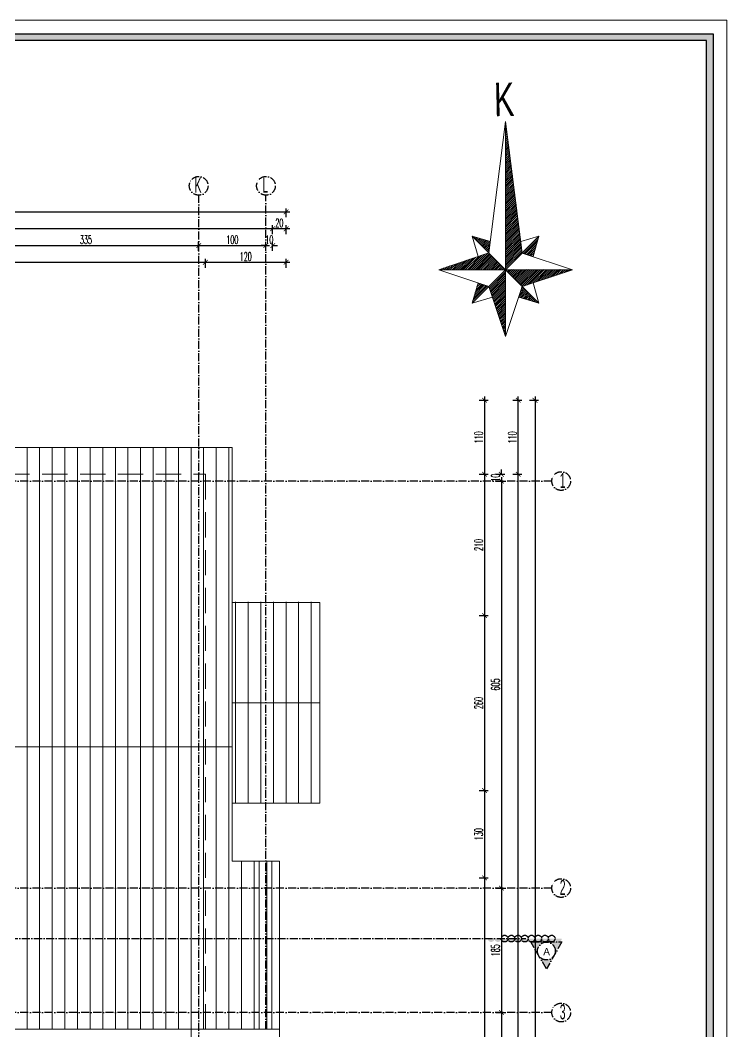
# Model space of a CAD drawing. Extents: x 775040 to 808375, y 4159409 to 4163651.
# Drawn here: x 789327 to 790378, y 4161785 to 4163289 of the extents above; entities that cross this region are included whole.
import ezdxf
from ezdxf.enums import TextEntityAlignment as Align

# ---------------------------------------------------------------- set-up
doc = ezdxf.new("R2010")
doc.units = 0
doc.header["$MEASUREMENT"] = 0
doc.header["$PDMODE"] = 3
for name, pattern in [('ACAD_ISO10W100', [18, 12, -3, 0, -3]), ('DUZ', [500, 500]), ('HIDDEN', [0.375, 0.25, -0.125])]:
    doc.linetypes.add(name, pattern=pattern)
doc.layers.get('0').update_dxf_attribs({"linetype": 'DUZ'})
for name, color, linetype, lineweight in [('KALIN', 30, 'Continuous', 18), ('yazı1', 53, 'Continuous', 15), ('Z_aks', 2, 'ACAD_ISO10W100', 30), ('Z_antet', 31, 'Continuous', 30), ('Z_dış ölçü', 115, 'Continuous', 25), ('Z_g4', 4, 'Continuous', 15), ('Z_g6', 6, 'Continuous', 20), ('Z_kesit yazısı', 190, 'Continuous', 18), ('Z_kesit çizgisi', 6, 'ACAD_ISO10W100', 30), ('Z_kuzey', 192, 'Continuous', 20), ('Z_tarama', 8, 'Continuous', 5), ('Z_zemin kat emsal', 1, 'Continuous', 9)]:
    doc.layers.add(name, color=color, linetype=linetype, lineweight=lineweight)
doc.styles.add('KaanText', font='arial.ttf', dxfattribs={"width": 0.6, "height": 20})
doc.styles.add('KOT', font='ROMANS.SHX')
doc.styles.add('OLCUIC', font='ROMANS.SHX', dxfattribs={"width": 0.5})
doc.styles.add('SIMPLEX', font='arial.ttf', dxfattribs={"width": 0.5})
doc.dimstyles.new('ölçü 50', dxfattribs={"dimtxt": 12.5, "dimasz": 7, "dimexe": 5.3, "dimexo": 5, "dimgap": 2.5, "dimtad": 1, "dimdec": 0, "dimzin": 9, "dimdsep": 46, "dimtxsty": 'OLCUIC', "dimblk1": 'ARCHTICK', "dimblk2": 'ARCHTICK', "dimsah": 1, "dimcen": 0, "dimdle": 5.5, "dimadec": 0, "dimazin": 0, "dimtfac": 1, "dimtdec": 0, "dimtix": 1, "dimtofl": 0, "dimtmove": 1, "dimatfit": 3, "dimldrblk": 'ARCHTICK', "dimfxl": 0, "dimtolj": 1, "dimtzin": 0, "dimarcsym": 0})

# ---------------------------------------------------------------- blocks, each defined once
blk = doc.blocks.new('_ARCHTICK')
at = {"color": 0, "linetype": 'ByBlock', "const_width": 0.15}
blk.add_lwpolyline([(-0.5, -0.5), (0.5, 0.5)], dxfattribs=at)
blk = doc.blocks.new('*D911')
at = {"layer": 'Defpoints', "color": 0, "linetype": 'Continuous', "transparency": 16777216}
for p in [(789984.6, 4162723.8), (789984.6, 4162613.8), (790017.6, 4162613.8)]:
    blk.add_point(p, dxfattribs=at)
at = {"layer": 'Z_dış ölçü', "color": 0, "linetype": 'Continuous', "lineweight": -2, "transparency": 16777216}
for p, q in [((790009.6, 4162723.8), (790022.9, 4162723.8)), ((790017.6, 4162729.3), (790017.6, 4162608.3)), ((790009.6, 4162613.8), (790022.9, 4162613.8))]:
    blk.add_line(p, q, dxfattribs=at)
at = {"layer": 'Z_dış ölçü', "color": 0, "linetype": 'Continuous', "lineweight": -2, "transparency": 16777216, "xscale": 7, "yscale": 7, "zscale": 7}
for p, rotation in [((790017.6, 4162723.8), 90), ((790017.6, 4162613.8), 270)]:
    blk.add_blockref('_ARCHTICK', p, dxfattribs=dict(at, rotation=rotation))
at = {"layer": 'Z_dış ölçü', "color": 0, "linetype": 'Continuous', "transparency": 16777216, "insert": (790008.9, 4162668.8), "char_height": 12.5, "attachment_point": 5, "rotation": 90, "style": 'OLCUIC'}
blk.add_mtext('\\A1;110', dxfattribs=at)
blk = doc.blocks.new('*D912')
at = {"layer": 'Defpoints', "color": 0, "linetype": 'Continuous', "transparency": 16777216}
for p in [(789984.6, 4162613.8), (789752.6, 4162403.8), (790017.6, 4162403.8)]:
    blk.add_point(p, dxfattribs=at)
at = {"layer": 'Z_g4', "color": 0, "linetype": 'Continuous', "lineweight": -2, "transparency": 16777216}
for p, q in [((790009.6, 4162613.8), (790022.9, 4162613.8)), ((790017.6, 4162619.3), (790017.6, 4162398.3)), ((790009.6, 4162403.8), (790022.9, 4162403.8))]:
    blk.add_line(p, q, dxfattribs=at)
at = {"layer": 'Z_g4', "color": 0, "linetype": 'Continuous', "lineweight": -2, "transparency": 16777216, "xscale": 7, "yscale": 7, "zscale": 7}
for p, rotation in [((790017.6, 4162613.8), 90), ((790017.6, 4162403.8), 270)]:
    blk.add_blockref('_ARCHTICK', p, dxfattribs=dict(at, rotation=rotation))
at = {"layer": 'Z_g4', "color": 0, "linetype": 'Continuous', "transparency": 16777216, "insert": (790008.9, 4162508.8), "char_height": 12.5, "attachment_point": 5, "rotation": 90, "style": 'OLCUIC'}
blk.add_mtext('\\A1;210', dxfattribs=at)
blk = doc.blocks.new('*D913')
at = {"layer": 'Defpoints', "color": 0, "linetype": 'Continuous', "transparency": 16777216}
for p in [(789752.6, 4162403.8), (789752.6, 4162143.8), (790017.6, 4162143.8)]:
    blk.add_point(p, dxfattribs=at)
at = {"layer": 'Z_g4', "color": 0, "linetype": 'Continuous', "lineweight": -2, "transparency": 16777216}
for p, q in [((790009.6, 4162403.8), (790022.9, 4162403.8)), ((790017.6, 4162409.3), (790017.6, 4162138.3)), ((790009.6, 4162143.8), (790022.9, 4162143.8))]:
    blk.add_line(p, q, dxfattribs=at)
at = {"layer": 'Z_g4', "color": 0, "linetype": 'Continuous', "lineweight": -2, "transparency": 16777216, "xscale": 7, "yscale": 7, "zscale": 7}
for p, rotation in [((790017.6, 4162403.8), 90), ((790017.6, 4162143.8), 270)]:
    blk.add_blockref('_ARCHTICK', p, dxfattribs=dict(at, rotation=rotation))
at = {"layer": 'Z_g4', "color": 0, "linetype": 'Continuous', "transparency": 16777216, "insert": (790008.9, 4162273.8), "char_height": 12.5, "attachment_point": 5, "rotation": 90, "style": 'OLCUIC'}
blk.add_mtext('\\A1;260', dxfattribs=at)
blk = doc.blocks.new('*D914')
at = {"layer": 'Defpoints', "color": 0, "linetype": 'Continuous', "transparency": 16777216}
for p in [(789752.6, 4162143.8), (789672.6, 4162013.8), (790017.6, 4162013.8)]:
    blk.add_point(p, dxfattribs=at)
at = {"layer": 'Z_g4', "color": 0, "linetype": 'Continuous', "lineweight": -2, "transparency": 16777216}
for p, q in [((790017.6, 4162149.3), (790017.6, 4162008.3)), ((790009.6, 4162143.8), (790022.9, 4162143.8)), ((790009.6, 4162013.8), (790022.9, 4162013.8))]:
    blk.add_line(p, q, dxfattribs=at)
at = {"layer": 'Z_g4', "color": 0, "linetype": 'Continuous', "lineweight": -2, "transparency": 16777216, "xscale": 7, "yscale": 7, "zscale": 7}
for p, rotation in [((790017.6, 4162143.8), 90), ((790017.6, 4162013.8), 270)]:
    blk.add_blockref('_ARCHTICK', p, dxfattribs=dict(at, rotation=rotation))
at = {"layer": 'Z_g4', "color": 0, "linetype": 'Continuous', "transparency": 16777216, "insert": (790008.9, 4162078.8), "char_height": 12.5, "attachment_point": 5, "rotation": 90, "style": 'OLCUIC'}
blk.add_mtext('\\A1;130', dxfattribs=at)
blk = doc.blocks.new('*D915')
at = {"layer": 'Defpoints', "color": 0, "linetype": 'Continuous', "transparency": 16777216}
for p in [(789672.6, 4162013.8), (789672.6, 4160678.8), (790017.6, 4160678.8)]:
    blk.add_point(p, dxfattribs=at)
at = {"layer": 'Z_dış ölçü', "color": 0, "linetype": 'Continuous', "lineweight": -2, "transparency": 16777216}
for p, q in [((790009.6, 4162013.8), (790022.9, 4162013.8)), ((790017.6, 4162019.3), (790017.6, 4160673.3)), ((790009.6, 4160678.8), (790022.9, 4160678.8))]:
    blk.add_line(p, q, dxfattribs=at)
at = {"layer": 'Z_dış ölçü', "color": 0, "linetype": 'Continuous', "lineweight": -2, "transparency": 16777216, "xscale": 7, "yscale": 7, "zscale": 7}
for p, rotation in [((790017.6, 4162013.8), 90), ((790017.6, 4160678.8), 270)]:
    blk.add_blockref('_ARCHTICK', p, dxfattribs=dict(at, rotation=rotation))
at = {"layer": 'Z_dış ölçü', "color": 0, "linetype": 'Continuous', "transparency": 16777216, "insert": (790008.9, 4161346.3), "char_height": 12.5, "attachment_point": 5, "rotation": 90, "style": 'OLCUIC'}
blk.add_mtext('\\A1;1335', dxfattribs=at)
blk = doc.blocks.new('*D899')
at = {"layer": 'Defpoints', "color": 0, "linetype": 'Continuous', "transparency": 16777216}
for p in [(789602.6, 4162928.8), (789602.6, 4162895.8), (789722.6, 4162895.8)]:
    blk.add_point(p, dxfattribs=at)
at = {"layer": 'Z_dış ölçü', "color": 0, "linetype": 'Continuous', "lineweight": -2, "transparency": 16777216}
for p, q in [((789728.1, 4162928.8), (789597.1, 4162928.8)), ((789602.6, 4162920.8), (789602.6, 4162934.1)), ((789722.6, 4162920.8), (789722.6, 4162934.1))]:
    blk.add_line(p, q, dxfattribs=at)
at = {"layer": 'Z_dış ölçü', "color": 0, "linetype": 'Continuous', "lineweight": -2, "transparency": 16777216, "xscale": 7, "yscale": 7, "zscale": 7, "rotation": 180}
blk.add_blockref('_ARCHTICK', (789602.6, 4162928.8), dxfattribs=at)
at = {"layer": 'Z_dış ölçü', "color": 0, "linetype": 'Continuous', "lineweight": -2, "transparency": 16777216, "xscale": 7, "yscale": 7, "zscale": 7}
blk.add_blockref('_ARCHTICK', (789722.6, 4162928.8), dxfattribs=at)
at = {"layer": 'Z_dış ölçü', "color": 0, "linetype": 'Continuous', "transparency": 16777216, "insert": (789662.6, 4162937.5), "char_height": 12.5, "attachment_point": 5, "style": 'OLCUIC'}
blk.add_mtext('\\A1;120', dxfattribs=at)
blk = doc.blocks.new('*D900')
at = {"layer": 'Defpoints', "color": 0, "linetype": 'Continuous', "transparency": 16777216}
for p in [(788807.6, 4162928.8), (789602.6, 4162895.8), (788807.6, 4162629)]:
    blk.add_point(p, dxfattribs=at)
at = {"layer": 'Z_dış ölçü', "color": 0, "linetype": 'Continuous', "lineweight": -2, "transparency": 16777216}
for p, q in [((789608.1, 4162928.8), (788802.1, 4162928.8)), ((788807.6, 4162920.8), (788807.6, 4162934.1)), ((789602.6, 4162920.8), (789602.6, 4162934.1))]:
    blk.add_line(p, q, dxfattribs=at)
at = {"layer": 'Z_dış ölçü', "color": 0, "linetype": 'Continuous', "lineweight": -2, "transparency": 16777216, "xscale": 7, "yscale": 7, "zscale": 7, "rotation": 180}
blk.add_blockref('_ARCHTICK', (788807.6, 4162928.8), dxfattribs=at)
at = {"layer": 'Z_dış ölçü', "color": 0, "linetype": 'Continuous', "lineweight": -2, "transparency": 16777216, "xscale": 7, "yscale": 7, "zscale": 7}
blk.add_blockref('_ARCHTICK', (789602.6, 4162928.8), dxfattribs=at)
at = {"layer": 'Z_dış ölçü', "color": 0, "linetype": 'Continuous', "transparency": 16777216, "insert": (789205.1, 4162937.5), "char_height": 12.5, "attachment_point": 5, "style": 'OLCUIC'}
blk.add_mtext('\\A1;795', dxfattribs=at)
blk = doc.blocks.new('*D928')
at = {"layer": 'Defpoints', "color": 0, "linetype": 'Continuous', "transparency": 16777216}
for p in [(789592.6, 4162953.8), (789257.6, 4162880.6), (789592.6, 4162880.6)]:
    blk.add_point(p, dxfattribs=at)
at = {"layer": 'Z_dış ölçü', "color": 0, "linetype": 'Continuous', "lineweight": -2, "transparency": 16777216}
for p, q in [((789257.6, 4162945.8), (789257.6, 4162959.1)), ((789592.6, 4162945.8), (789592.6, 4162959.1)), ((789252.1, 4162953.8), (789598.1, 4162953.8))]:
    blk.add_line(p, q, dxfattribs=at)
at = {"layer": 'Z_dış ölçü', "color": 0, "linetype": 'Continuous', "lineweight": -2, "transparency": 16777216, "xscale": 7, "yscale": 7, "zscale": 7, "rotation": 180}
blk.add_blockref('_ARCHTICK', (789257.6, 4162953.8), dxfattribs=at)
at = {"layer": 'Z_dış ölçü', "color": 0, "linetype": 'Continuous', "lineweight": -2, "transparency": 16777216, "xscale": 7, "yscale": 7, "zscale": 7}
blk.add_blockref('_ARCHTICK', (789592.6, 4162953.8), dxfattribs=at)
at = {"layer": 'Z_dış ölçü', "color": 0, "linetype": 'Continuous', "transparency": 16777216, "insert": (789425.1, 4162962.5), "char_height": 12.5, "attachment_point": 5, "style": 'OLCUIC'}
blk.add_mtext('\\A1;335', dxfattribs=at)
blk = doc.blocks.new('*D929')
at = {"layer": 'Defpoints', "color": 0, "linetype": 'Continuous', "transparency": 16777216}
for p in [(789692.6, 4162953.8), (789592.6, 4162880.6), (789692.6, 4162880.6)]:
    blk.add_point(p, dxfattribs=at)
at = {"layer": 'Z_dış ölçü', "color": 0, "linetype": 'Continuous', "lineweight": -2, "transparency": 16777216}
for p, q in [((789592.6, 4162945.8), (789592.6, 4162959.1)), ((789692.6, 4162945.8), (789692.6, 4162959.1)), ((789587.1, 4162953.8), (789698.1, 4162953.8))]:
    blk.add_line(p, q, dxfattribs=at)
at = {"layer": 'Z_dış ölçü', "color": 0, "linetype": 'Continuous', "lineweight": -2, "transparency": 16777216, "xscale": 7, "yscale": 7, "zscale": 7, "rotation": 180}
blk.add_blockref('_ARCHTICK', (789592.6, 4162953.8), dxfattribs=at)
at = {"layer": 'Z_dış ölçü', "color": 0, "linetype": 'Continuous', "lineweight": -2, "transparency": 16777216, "xscale": 7, "yscale": 7, "zscale": 7}
blk.add_blockref('_ARCHTICK', (789692.6, 4162953.8), dxfattribs=at)
at = {"layer": 'Z_dış ölçü', "color": 0, "linetype": 'Continuous', "transparency": 16777216, "insert": (789642.6, 4162962.5), "char_height": 12.5, "attachment_point": 5, "style": 'OLCUIC'}
blk.add_mtext('\\A1;100', dxfattribs=at)
blk = doc.blocks.new('*D930')
at = {"layer": 'Defpoints', "color": 0, "linetype": 'Continuous', "transparency": 16777216}
for p in [(789702.6, 4162953.8), (789702.6, 4162928.8), (789692.6, 4162880.6)]:
    blk.add_point(p, dxfattribs=at)
at = {"layer": 'Z_dış ölçü', "color": 0, "linetype": 'Continuous', "lineweight": -2, "transparency": 16777216}
for p, q in [((789692.6, 4162945.8), (789692.6, 4162959.1)), ((789702.6, 4162945.8), (789702.6, 4162959.1)), ((789692.6, 4162953.8), (789685.6, 4162953.8)), ((789702.6, 4162953.8), (789709.6, 4162953.8))]:
    blk.add_line(p, q, dxfattribs=at)
at = {"layer": 'Z_dış ölçü', "color": 0, "linetype": 'Continuous', "lineweight": -2, "transparency": 16777216, "xscale": 7, "yscale": 7, "zscale": 7}
blk.add_blockref('_ARCHTICK', (789692.6, 4162953.8), dxfattribs=at)
at = {"layer": 'Z_dış ölçü', "color": 0, "linetype": 'Continuous', "lineweight": -2, "transparency": 16777216, "xscale": 7, "yscale": 7, "zscale": 7, "rotation": 180}
blk.add_blockref('_ARCHTICK', (789702.6, 4162953.8), dxfattribs=at)
at = {"layer": 'Z_dış ölçü', "color": 0, "linetype": 'Continuous', "transparency": 16777216, "insert": (789697.6, 4162962.5), "char_height": 12.5, "attachment_point": 5, "style": 'OLCUIC'}
blk.add_mtext('\\A1;10', dxfattribs=at)
blk = doc.blocks.new('*D931')
at = {"layer": 'Defpoints', "color": 0, "linetype": 'Continuous', "transparency": 16777216}
for p in [(789702.6, 4162978.8), (789702.6, 4162953.8), (789722.6, 4162927.4)]:
    blk.add_point(p, dxfattribs=at)
at = {"layer": 'Z_dış ölçü', "color": 0, "linetype": 'Continuous', "lineweight": -2, "transparency": 16777216}
for p, q in [((789728.1, 4162978.8), (789697.1, 4162978.8)), ((789702.6, 4162970.8), (789702.6, 4162984.1)), ((789722.6, 4162970.8), (789722.6, 4162984.1))]:
    blk.add_line(p, q, dxfattribs=at)
at = {"layer": 'Z_dış ölçü', "color": 0, "linetype": 'Continuous', "lineweight": -2, "transparency": 16777216, "xscale": 7, "yscale": 7, "zscale": 7, "rotation": 180}
blk.add_blockref('_ARCHTICK', (789702.6, 4162978.8), dxfattribs=at)
at = {"layer": 'Z_dış ölçü', "color": 0, "linetype": 'Continuous', "lineweight": -2, "transparency": 16777216, "xscale": 7, "yscale": 7, "zscale": 7}
blk.add_blockref('_ARCHTICK', (789722.6, 4162978.8), dxfattribs=at)
at = {"layer": 'Z_dış ölçü', "color": 0, "linetype": 'Continuous', "transparency": 16777216, "insert": (789712.6, 4162987.5), "char_height": 12.5, "attachment_point": 5, "style": 'OLCUIC'}
blk.add_mtext('\\A1;20', dxfattribs=at)
blk = doc.blocks.new('*D932')
at = {"layer": 'Defpoints', "color": 0, "linetype": 'Continuous', "transparency": 16777216}
for p in [(787722.6, 4162978.8), (787722.6, 4162953.8), (789702.6, 4162953.8)]:
    blk.add_point(p, dxfattribs=at)
at = {"layer": 'Z_dış ölçü', "color": 0, "linetype": 'Continuous', "lineweight": -2, "transparency": 16777216}
for p, q in [((789708.1, 4162978.8), (787717.1, 4162978.8)), ((787722.6, 4162970.8), (787722.6, 4162984.1)), ((789702.6, 4162970.8), (789702.6, 4162984.1))]:
    blk.add_line(p, q, dxfattribs=at)
at = {"layer": 'Z_dış ölçü', "color": 0, "linetype": 'Continuous', "lineweight": -2, "transparency": 16777216, "xscale": 7, "yscale": 7, "zscale": 7, "rotation": 180}
blk.add_blockref('_ARCHTICK', (787722.6, 4162978.8), dxfattribs=at)
at = {"layer": 'Z_dış ölçü', "color": 0, "linetype": 'Continuous', "lineweight": -2, "transparency": 16777216, "xscale": 7, "yscale": 7, "zscale": 7}
blk.add_blockref('_ARCHTICK', (789702.6, 4162978.8), dxfattribs=at)
at = {"layer": 'Z_dış ölçü', "color": 0, "linetype": 'Continuous', "transparency": 16777216, "insert": (788712.6, 4162987.5), "char_height": 12.5, "attachment_point": 5, "style": 'OLCUIC'}
blk.add_mtext('\\A1;1980', dxfattribs=at)
blk = doc.blocks.new('*D934')
at = {"layer": 'Defpoints', "color": 0, "linetype": 'Continuous', "transparency": 16777216}
for p in [(789722.6, 4163003.8), (787572.6, 4162977.4), (789722.6, 4162977.4)]:
    blk.add_point(p, dxfattribs=at)
at = {"layer": 'Z_dış ölçü', "color": 0, "linetype": 'Continuous', "lineweight": -2, "transparency": 16777216}
for p, q in [((787567.1, 4163003.8), (789728.1, 4163003.8)), ((787572.6, 4162995.8), (787572.6, 4163009.1)), ((789722.6, 4162995.8), (789722.6, 4163009.1))]:
    blk.add_line(p, q, dxfattribs=at)
at = {"layer": 'Z_dış ölçü', "color": 0, "linetype": 'Continuous', "lineweight": -2, "transparency": 16777216, "xscale": 7, "yscale": 7, "zscale": 7, "rotation": 180}
blk.add_blockref('_ARCHTICK', (787572.6, 4163003.8), dxfattribs=at)
at = {"layer": 'Z_dış ölçü', "color": 0, "linetype": 'Continuous', "lineweight": -2, "transparency": 16777216, "xscale": 7, "yscale": 7, "zscale": 7}
blk.add_blockref('_ARCHTICK', (789722.6, 4163003.8), dxfattribs=at)
at = {"layer": 'Z_dış ölçü', "color": 0, "linetype": 'Continuous', "transparency": 16777216, "insert": (788647.6, 4163012.5), "char_height": 12.5, "attachment_point": 5, "style": 'OLCUIC'}
blk.add_mtext('\\A1;2150', dxfattribs=at)
blk = doc.blocks.new('*D935')
at = {"layer": 'Defpoints', "color": 0, "linetype": 'Continuous', "transparency": 16777216}
for p in [(790017.6, 4162613.8), (790017.6, 4162603.8), (790042.6, 4162603.8)]:
    blk.add_point(p, dxfattribs=at)
at = {"layer": 'Z_dış ölçü', "color": 0, "linetype": 'Continuous', "lineweight": -2, "transparency": 16777216}
for p, q in [((790034.6, 4162613.8), (790047.9, 4162613.8)), ((790042.6, 4162613.8), (790042.6, 4162620.8)), ((790034.6, 4162603.8), (790047.9, 4162603.8)), ((790042.6, 4162603.8), (790042.6, 4162596.8))]:
    blk.add_line(p, q, dxfattribs=at)
at = {"layer": 'Z_dış ölçü', "color": 0, "linetype": 'Continuous', "lineweight": -2, "transparency": 16777216, "xscale": 7, "yscale": 7, "zscale": 7}
for p, rotation in [((790042.6, 4162613.8), 270), ((790042.6, 4162603.8), 90)]:
    blk.add_blockref('_ARCHTICK', p, dxfattribs=dict(at, rotation=rotation))
at = {"layer": 'Z_dış ölçü', "color": 0, "linetype": 'Continuous', "transparency": 16777216, "insert": (790033.9, 4162608.8), "char_height": 12.5, "attachment_point": 5, "rotation": 90, "style": 'OLCUIC'}
blk.add_mtext('\\A1;10', dxfattribs=at)
blk = doc.blocks.new('*D936')
at = {"layer": 'Defpoints', "color": 0, "linetype": 'Continuous', "transparency": 16777216}
for p in [(790017.6, 4162603.8), (789931.7, 4161998.8), (790042.6, 4161998.8)]:
    blk.add_point(p, dxfattribs=at)
at = {"layer": 'Z_dış ölçü', "color": 0, "linetype": 'Continuous', "lineweight": -2, "transparency": 16777216}
for p, q in [((790034.6, 4162603.8), (790047.9, 4162603.8)), ((790042.6, 4162609.3), (790042.6, 4161993.3)), ((790034.6, 4161998.8), (790047.9, 4161998.8))]:
    blk.add_line(p, q, dxfattribs=at)
at = {"layer": 'Z_dış ölçü', "color": 0, "linetype": 'Continuous', "lineweight": -2, "transparency": 16777216, "xscale": 7, "yscale": 7, "zscale": 7}
for p, rotation in [((790042.6, 4162603.8), 90), ((790042.6, 4161998.8), 270)]:
    blk.add_blockref('_ARCHTICK', p, dxfattribs=dict(at, rotation=rotation))
at = {"layer": 'Z_dış ölçü', "color": 0, "linetype": 'Continuous', "transparency": 16777216, "insert": (790033.9, 4162301.3), "char_height": 12.5, "attachment_point": 5, "rotation": 90, "style": 'OLCUIC'}
blk.add_mtext('\\A1;605', dxfattribs=at)
blk = doc.blocks.new('*D937')
at = {"layer": 'Defpoints', "color": 0, "linetype": 'Continuous', "transparency": 16777216}
for p in [(789931.7, 4161998.8), (789931.7, 4161813.8), (790042.6, 4161813.8)]:
    blk.add_point(p, dxfattribs=at)
at = {"layer": 'Z_dış ölçü', "color": 0, "linetype": 'Continuous', "lineweight": -2, "transparency": 16777216}
for p, q in [((790034.6, 4161998.8), (790047.9, 4161998.8)), ((790042.6, 4162004.3), (790042.6, 4161808.3)), ((790034.6, 4161813.8), (790047.9, 4161813.8))]:
    blk.add_line(p, q, dxfattribs=at)
at = {"layer": 'Z_dış ölçü', "color": 0, "linetype": 'Continuous', "lineweight": -2, "transparency": 16777216, "xscale": 7, "yscale": 7, "zscale": 7}
for p, rotation in [((790042.6, 4161998.8), 90), ((790042.6, 4161813.8), 270)]:
    blk.add_blockref('_ARCHTICK', p, dxfattribs=dict(at, rotation=rotation))
at = {"layer": 'Z_dış ölçü', "color": 0, "linetype": 'Continuous', "transparency": 16777216, "insert": (790033.9, 4161906.3), "char_height": 12.5, "attachment_point": 5, "rotation": 90, "style": 'OLCUIC'}
blk.add_mtext('\\A1;185', dxfattribs=at)
blk = doc.blocks.new('*D938')
at = {"layer": 'Defpoints', "color": 0, "linetype": 'Continuous', "transparency": 16777216}
for p in [(789931.7, 4161813.8), (789931.7, 4161628.8), (790042.6, 4161628.8)]:
    blk.add_point(p, dxfattribs=at)
at = {"layer": 'Z_dış ölçü', "color": 0, "linetype": 'Continuous', "lineweight": -2, "transparency": 16777216}
for p, q in [((790034.6, 4161813.8), (790047.9, 4161813.8)), ((790042.6, 4161819.3), (790042.6, 4161623.3)), ((790034.6, 4161628.8), (790047.9, 4161628.8))]:
    blk.add_line(p, q, dxfattribs=at)
at = {"layer": 'Z_dış ölçü', "color": 0, "linetype": 'Continuous', "lineweight": -2, "transparency": 16777216, "xscale": 7, "yscale": 7, "zscale": 7}
for p, rotation in [((790042.6, 4161813.8), 90), ((790042.6, 4161628.8), 270)]:
    blk.add_blockref('_ARCHTICK', p, dxfattribs=dict(at, rotation=rotation))
at = {"layer": 'Z_dış ölçü', "color": 0, "linetype": 'Continuous', "transparency": 16777216, "insert": (790033.9, 4161721.3), "char_height": 12.5, "attachment_point": 5, "rotation": 90, "style": 'OLCUIC'}
blk.add_mtext('\\A1;185', dxfattribs=at)
blk = doc.blocks.new('*D946')
at = {"layer": 'Defpoints', "color": 0, "linetype": 'Continuous', "transparency": 16777216}
for p in [(790042.6, 4162613.8), (790067.6, 4162613.8), (790047.9, 4160083.8)]:
    blk.add_point(p, dxfattribs=at)
at = {"layer": 'Z_dış ölçü', "color": 0, "linetype": 'Continuous', "lineweight": -2, "transparency": 16777216}
for p, q in [((790059.6, 4162613.8), (790072.9, 4162613.8)), ((790067.6, 4160078.3), (790067.6, 4162619.3)), ((790059.6, 4160083.8), (790072.9, 4160083.8))]:
    blk.add_line(p, q, dxfattribs=at)
at = {"layer": 'Z_dış ölçü', "color": 0, "linetype": 'Continuous', "lineweight": -2, "transparency": 16777216, "xscale": 7, "yscale": 7, "zscale": 7}
for p, rotation in [((790067.6, 4162613.8), 90), ((790067.6, 4160083.8), 270)]:
    blk.add_blockref('_ARCHTICK', p, dxfattribs=dict(at, rotation=rotation))
at = {"layer": 'Z_dış ölçü', "color": 0, "linetype": 'Continuous', "transparency": 16777216, "insert": (790058.9, 4161348.8), "char_height": 12.5, "attachment_point": 5, "rotation": 90, "style": 'OLCUIC'}
blk.add_mtext('\\A1;2530', dxfattribs=at)
blk = doc.blocks.new('*D947')
at = {"layer": 'Defpoints', "color": 0, "linetype": 'Continuous', "transparency": 16777216}
for p in [(790022.9, 4162723.8), (790067.6, 4162723.8), (790042.6, 4162613.8)]:
    blk.add_point(p, dxfattribs=at)
at = {"layer": 'Z_dış ölçü', "color": 0, "linetype": 'Continuous', "lineweight": -2, "transparency": 16777216}
for p, q in [((790059.6, 4162723.8), (790072.9, 4162723.8)), ((790067.6, 4162608.3), (790067.6, 4162729.3)), ((790059.6, 4162613.8), (790072.9, 4162613.8))]:
    blk.add_line(p, q, dxfattribs=at)
at = {"layer": 'Z_dış ölçü', "color": 0, "linetype": 'Continuous', "lineweight": -2, "transparency": 16777216, "xscale": 7, "yscale": 7, "zscale": 7}
for p, rotation in [((790067.6, 4162723.8), 90), ((790067.6, 4162613.8), 270)]:
    blk.add_blockref('_ARCHTICK', p, dxfattribs=dict(at, rotation=rotation))
at = {"layer": 'Z_dış ölçü', "color": 0, "linetype": 'Continuous', "transparency": 16777216, "insert": (790058.9, 4162668.8), "char_height": 12.5, "attachment_point": 5, "rotation": 90, "style": 'OLCUIC'}
blk.add_mtext('\\A1;110', dxfattribs=at)
blk = doc.blocks.new('*D948')
at = {"layer": 'Defpoints', "color": 0, "linetype": 'Continuous', "transparency": 16777216}
for p in [(790067.6, 4162723.8), (790067.6, 4159933.8), (790092.6, 4159933.8)]:
    blk.add_point(p, dxfattribs=at)
at = {"layer": 'Z_dış ölçü', "color": 0, "linetype": 'Continuous', "lineweight": -2, "transparency": 16777216}
for p, q in [((790084.6, 4162723.8), (790097.9, 4162723.8)), ((790092.6, 4162729.3), (790092.6, 4159928.3)), ((790084.6, 4159933.8), (790097.9, 4159933.8))]:
    blk.add_line(p, q, dxfattribs=at)
at = {"layer": 'Z_dış ölçü', "color": 0, "linetype": 'Continuous', "lineweight": -2, "transparency": 16777216, "xscale": 7, "yscale": 7, "zscale": 7}
for p, rotation in [((790092.6, 4162723.8), 90), ((790092.6, 4159933.8), 270)]:
    blk.add_blockref('_ARCHTICK', p, dxfattribs=dict(at, rotation=rotation))
at = {"layer": 'Z_dış ölçü', "color": 0, "linetype": 'Continuous', "transparency": 16777216, "insert": (790083.9, 4161328.8), "char_height": 12.5, "attachment_point": 5, "rotation": 90, "style": 'OLCUIC'}
blk.add_mtext('\\A1;2790', dxfattribs=at)
blk = doc.blocks.new('GRSGFDS')
at = {"layer": 'Z_kuzey', "ltscale": 3}
for p, q in [((32907.4, 7864.9), (32952.6, 8159.4)), ((32952.6, 8159.4), (32940, 7676.4)), ((32952, 8136.3), (32954.6, 8138.9)), ((32952.1, 8140.6), (32954.2, 8142.7)), ((32952.2, 8144.9), (32953.9, 8146.5)), ((32952.3, 8149.2), (32953.5, 8150.4)), ((32952.4, 8153.5), (32953.1, 8154.2)), ((32952.5, 8157.9), (32952.7, 8158)), ((32952.6, 8159.4), (32982.4, 7862.9)), ((32951.3, 8110.5), (32956.9, 8115.8)), ((32951.4, 8114.8), (32956.6, 8119.7)), ((32951.5, 8119.1), (32956.2, 8123.5)), ((32951.6, 8123.4), (32955.8, 8127.3)), ((32951.7, 8127.7), (32955.4, 8131.2)), ((32951.8, 8132), (32955, 8135)), ((32950.6, 8084.6), (32959.3, 8092.8)), ((32950.7, 8088.9), (32958.9, 8096.7)), ((32950.8, 8093.2), (32958.5, 8100.5)), ((32951, 8097.5), (32958.1, 8104.3)), ((32951.1, 8101.8), (32957.7, 8108.2)), ((32951.2, 8106.2), (32957.3, 8112)), ((32949.9, 8058.8), (32961.6, 8069.8)), ((32950.1, 8063.1), (32961.2, 8073.6)), ((32950.2, 8067.4), (32960.8, 8077.5)), ((32950.3, 8071.7), (32960.4, 8081.3)), ((32950.4, 8076), (32960, 8085.2)), ((32950.5, 8080.3), (32959.6, 8089)), ((32949.3, 8032.9), (32963.9, 8046.8)), ((32949.4, 8037.2), (32963.5, 8050.6)), ((32949.5, 8041.5), (32963.1, 8054.5)), ((32949.6, 8045.8), (32962.7, 8058.3)), ((32949.7, 8050.2), (32962.3, 8062.1)), ((32949.8, 8054.5), (32962, 8066)), ((32948.7, 8011.4), (32965.8, 8027.6)), ((32948.8, 8015.7), (32965.4, 8031.5)), ((32948.9, 8020), (32965, 8035.3)), ((32949, 8024.3), (32964.7, 8039.1)), ((32949.2, 8028.6), (32964.3, 8043)), ((32948, 7985.5), (32968.1, 8004.6)), ((32948.1, 7989.8), (32967.7, 8008.4)), ((32948.3, 7994.1), (32967.4, 8012.3)), ((32948.4, 7998.5), (32967, 8016.1)), ((32948.5, 8002.8), (32966.6, 8019.9)), ((32948.6, 8007.1), (32966.2, 8023.8)), ((32947.4, 7959.7), (32970.4, 7981.6)), ((32947.5, 7964), (32970.1, 7985.4)), ((32947.6, 7968.3), (32969.7, 7989.3)), ((32947.7, 7972.6), (32969.3, 7993.1)), ((32947.8, 7976.9), (32968.9, 7996.9)), ((32947.9, 7981.2), (32968.5, 8000.8)), ((32946.7, 7933.8), (32972.8, 7958.6)), ((32946.8, 7938.1), (32972.4, 7962.4)), ((32946.9, 7942.4), (32972, 7966.2)), ((32947, 7946.8), (32971.6, 7970.1)), ((32947.1, 7951.1), (32971.2, 7973.9)), ((32947.3, 7955.4), (32970.8, 7977.7)), ((32946, 7908), (32975.1, 7935.6)), ((32946.1, 7912.3), (32974.7, 7939.4)), ((32946.2, 7916.6), (32974.3, 7943.2)), ((32946.4, 7920.9), (32973.9, 7947.1)), ((32946.5, 7925.2), (32973.5, 7950.9)), ((32946.6, 7929.5), (32973.1, 7954.7)), ((32945.3, 7882.1), (32977.4, 7912.5)), ((32945.5, 7886.4), (32977, 7916.4)), ((32945.6, 7890.7), (32976.6, 7920.2)), ((32945.7, 7895.1), (32976.2, 7924)), ((32945.8, 7899.4), (32975.8, 7927.9)), ((32945.9, 7903.7), (32975.5, 7931.7)), ((32943.9, 7826.4), (32870.8, 7903.4)), ((32883, 7857.5), (32870.8, 7903.4)), ((32870.8, 7903.4), (32911.3, 7890.4)), ((32872.7, 7901.4), (32873.8, 7902.4)), ((32874.8, 7899.2), (32877.1, 7901.4)), ((32876.9, 7897), (32880.4, 7900.3)), ((32879, 7894.8), (32883.7, 7899.2)), ((32881.1, 7892.6), (32887, 7898.2)), ((32883.2, 7890.4), (32890.3, 7897.1)), ((32885.3, 7888.1), (32893.6, 7896)), ((32887.4, 7885.9), (32896.9, 7895)), ((32889.5, 7883.7), (32900.2, 7893.9)), ((32891.6, 7881.5), (32903.5, 7892.9)), ((32893.7, 7879.3), (32906.8, 7891.8)), ((32895.8, 7877.1), (32910.1, 7890.7)), ((33020.8, 7899.5), (32943.9, 7826.4)), ((32944.7, 7856.3), (32979.7, 7889.5)), ((32944.8, 7860.6), (32979.3, 7893.4)), ((32944.9, 7864.9), (32978.9, 7897.2)), ((32945, 7869.2), (32978.5, 7901)), ((32945.1, 7873.5), (32978.2, 7904.9)), ((32945.2, 7877.8), (32977.8, 7908.7)), ((32979.8, 7888.6), (33020.8, 7899.5)), ((32982.6, 7862.9), (33020.7, 7899.1)), ((32985.8, 7861.7), (33018.8, 7893)), ((33020.8, 7899.5), (33006.3, 7854.3)), ((32793.9, 7830.3), (32907.4, 7864.9)), ((32897.9, 7874.9), (32910.8, 7887.1)), ((32900, 7872.7), (32910, 7882.2)), ((32902.1, 7870.5), (32909.3, 7877.3)), ((32904.2, 7868.3), (32908.5, 7872.4)), ((32906.3, 7866), (32907.8, 7867.5)), ((32944, 7830.4), (32982, 7866.5)), ((32944.1, 7834.7), (32981.6, 7870.3)), ((32944.2, 7839), (32981.2, 7874.2)), ((32944.3, 7843.4), (32980.9, 7878)), ((32944.5, 7847.7), (32980.5, 7881.9)), ((32944.6, 7852), (32980.1, 7885.7)), ((32989, 7860.5), (33016.8, 7887)), ((32992.2, 7859.4), (33014.9, 7880.9)), ((32995.4, 7858.2), (33012.9, 7874.9)), ((32998.6, 7857), (33011, 7868.8)), ((32823.6, 7829.5), (32838.8, 7844)), ((32827.9, 7829.4), (32845.3, 7846)), ((32832.2, 7829.3), (32851.8, 7848)), ((32836.5, 7829.2), (32858.3, 7849.9)), ((32840.8, 7829.1), (32864.8, 7851.9)), ((32845.1, 7829), (32871.4, 7853.9)), ((32849.4, 7828.9), (32877.9, 7855.9)), ((32853.7, 7828.8), (32884.4, 7857.9)), ((32858, 7828.6), (32890.9, 7859.9)), ((32862.3, 7828.5), (32897.4, 7861.9)), ((32866.6, 7828.4), (32904, 7863.8)), ((32870.9, 7828.3), (32908.4, 7863.8)), ((32875.3, 7828.2), (32910.5, 7861.6)), ((32879.6, 7828.1), (32912.6, 7859.4)), ((32883.9, 7828), (32914.7, 7857.2)), ((32888.2, 7827.9), (32916.8, 7855)), ((32892.5, 7827.7), (32918.9, 7852.8)), ((32896.8, 7827.6), (32921, 7850.6)), ((32901.1, 7827.5), (32923.1, 7848.4)), ((32905.4, 7827.4), (32925.2, 7846.2)), ((32909.7, 7827.3), (32927.3, 7843.9)), ((32982.4, 7862.9), (33093.9, 7822.5)), ((33001.8, 7855.9), (33009.1, 7862.8)), ((33005, 7854.7), (33007.1, 7856.7)), ((32793.9, 7830.3), (33093.9, 7822.5)), ((32905.4, 7789.9), (32793.9, 7830.3)), ((32797.7, 7830.2), (32799.7, 7832.1)), ((32802, 7830.1), (32806.2, 7834.1)), ((32806.3, 7830), (32812.7, 7836)), ((32810.6, 7829.9), (32819.2, 7838)), ((32814.9, 7829.8), (32825.7, 7840)), ((32819.2, 7829.7), (32832.2, 7842)), ((32866.9, 7753.4), (32943.9, 7826.4)), ((32905.5, 7789.7), (32943.9, 7826.1)), ((32906.5, 7786.4), (32943.8, 7821.8)), ((32914, 7827.2), (32929.4, 7841.7)), ((32918.3, 7827.1), (32931.4, 7839.5)), ((32922.6, 7827), (32933.5, 7837.3)), ((32927, 7826.8), (32935.6, 7835.1)), ((32931.3, 7826.7), (32937.7, 7832.9)), ((32935.6, 7826.6), (32939.8, 7830.7)), ((32939.9, 7826.5), (32941.9, 7828.5)), ((32943.9, 7826.4), (33016.9, 7749.5)), ((32944, 7826.3), (32944.2, 7826.4)), ((32946.1, 7824), (32948.5, 7826.3)), ((32948.2, 7821.8), (32952.8, 7826.2)), ((32950.3, 7819.6), (32957.1, 7826.1)), ((32952.4, 7817.4), (32961.4, 7826)), ((32954.5, 7815.2), (32965.7, 7825.8)), ((32956.6, 7813), (32970, 7825.7)), ((32958.7, 7810.8), (32974.3, 7825.6)), ((32960.8, 7808.6), (32978.7, 7825.5)), ((32962.9, 7806.4), (32983, 7825.4)), ((32965, 7804.2), (32987.3, 7825.3)), ((32967.1, 7801.9), (32991.6, 7825.2)), ((32969.2, 7799.7), (32995.9, 7825.1)), ((32971.3, 7797.5), (33000.2, 7824.9)), ((32973.4, 7795.3), (33004.5, 7824.8)), ((32975.5, 7793.1), (33008.8, 7824.7)), ((32977.6, 7790.9), (33013.1, 7824.6)), ((32979.7, 7788.7), (33017.4, 7824.5)), ((33093.9, 7822.5), (32980.4, 7787.9)), ((32984.7, 7789.2), (33021.7, 7824.4)), ((32991.2, 7791.2), (33026, 7824.3)), ((32997.8, 7793.2), (33030.4, 7824.2)), ((33004.3, 7795.2), (33034.7, 7824)), ((33010.8, 7797.2), (33039, 7823.9)), ((33017.3, 7799.2), (33043.3, 7823.8)), ((33023.8, 7801.2), (33047.6, 7823.7)), ((33030.3, 7803.1), (33051.9, 7823.6)), ((33036.9, 7805.1), (33056.2, 7823.5)), ((33043.4, 7807.1), (33060.5, 7823.4)), ((33049.9, 7809.1), (33064.8, 7823.3)), ((33056.4, 7811.1), (33069.1, 7823.2)), ((33062.9, 7813.1), (33073.4, 7823)), ((33069.5, 7815.1), (33077.7, 7822.9)), ((33076, 7817), (33082.1, 7822.8)), ((33082.5, 7819), (33086.4, 7822.7)), ((33089, 7821), (33090.7, 7822.6)), ((32866.9, 7753.4), (32881.5, 7798.6)), ((32878.5, 7789.2), (32886.4, 7796.8)), ((32880.4, 7795.3), (32883.2, 7797.9)), ((32907.5, 7783.1), (32943.7, 7817.5)), ((32908.5, 7779.9), (32943.6, 7813.2)), ((32909.5, 7776.6), (32943.4, 7808.9)), ((32910.5, 7773.4), (32943.3, 7804.6)), ((32911.4, 7770.1), (32943.2, 7800.3)), ((32868.8, 7759), (32902.4, 7791)), ((32870.7, 7765), (32899.2, 7792.1)), ((32872.6, 7771.1), (32896, 7793.3)), ((32874.6, 7777.1), (32892.8, 7794.5)), ((32876.5, 7783.2), (32889.6, 7795.6)), ((32940, 7676.4), (32905.4, 7789.9)), ((32912.4, 7766.9), (32943.1, 7796)), ((32913.4, 7763.6), (32943, 7791.7)), ((32914.4, 7760.3), (32942.9, 7787.3)), ((32915.4, 7757.1), (32942.8, 7783)), ((32916.4, 7753.8), (32942.7, 7778.7)), ((32917.4, 7750.6), (32942.5, 7774.4)), ((32980.4, 7787.9), (32940, 7676.4)), ((32971.9, 7764.5), (32988.1, 7779.8)), ((32974.2, 7770.9), (32986, 7782.1)), ((32974.8, 7763), (32990.2, 7777.6)), ((32976.6, 7777.3), (32983.9, 7784.3)), ((32978.1, 7761.9), (32992.3, 7775.4)), ((32978.9, 7783.7), (32981.8, 7786.5)), ((33004.8, 7795.4), (33016.9, 7749.5)), ((32912.8, 7765.5), (32866.9, 7753.4)), ((32918.4, 7747.3), (32942.4, 7770.1)), ((32919.4, 7744), (32942.3, 7765.8)), ((32920.4, 7740.8), (32942.2, 7761.5)), ((32921.4, 7737.5), (32942.1, 7757.2)), ((32922.4, 7734.3), (32942, 7752.9)), ((33016.9, 7749.5), (32971.7, 7764)), ((32981.4, 7760.9), (32994.4, 7773.2)), ((32984.7, 7759.8), (32996.5, 7771)), ((32988, 7758.8), (32998.6, 7768.8)), ((32991.3, 7757.7), (33000.7, 7766.6)), ((32994.6, 7756.6), (33002.8, 7764.4)), ((32997.9, 7755.6), (33004.9, 7762.2)), ((33001.2, 7754.5), (33007, 7760)), ((33004.5, 7753.4), (33009.1, 7757.7)), ((33007.9, 7752.4), (33011.2, 7755.5)), ((33011.2, 7751.3), (33013.3, 7753.3)), ((32923.4, 7731), (32941.9, 7748.6)), ((32924.4, 7727.7), (32941.8, 7744.3)), ((32925.3, 7724.5), (32941.6, 7740)), ((32926.3, 7721.2), (32941.5, 7735.6)), ((32927.3, 7718), (32941.4, 7731.3)), ((33014.5, 7750.3), (33015.4, 7751.1)), ((32928.3, 7714.7), (32941.3, 7727)), ((32929.3, 7711.4), (32941.2, 7722.7)), ((32930.3, 7708.2), (32941.1, 7718.4)), ((32931.3, 7704.9), (32941, 7714.1)), ((32932.3, 7701.7), (32940.9, 7709.8)), ((32933.3, 7698.4), (32940.8, 7705.5)), ((32934.3, 7695.1), (32940.6, 7701.2)), ((32935.3, 7691.9), (32940.5, 7696.9)), ((32936.3, 7688.6), (32940.4, 7692.6)), ((32937.3, 7685.4), (32940.3, 7688.3)), ((32938.3, 7682.1), (32940.2, 7683.9)), ((32939.3, 7678.9), (32940.1, 7679.6))]:
    blk.add_line(p, q, dxfattribs=at)
at = {"layer": 'Z_kuzey', "ltscale": 3, "style": 'KaanText', "width": 0.65}
blk.add_text('K', height=75, rotation=359.7886, dxfattribs=at).set_placement((32927.7, 8171.7))

msp = doc.modelspace()

# ---------------------------------------------------------------- hatches: boundary and pattern name
at = {"layer": 'Z_antet'}
msp.add_hatch(color=256, dxfattribs=at).paths.add_polyline_path([(787057.64, 4159743.65), (787057.64, 4159438.75), (790347.64, 4159438.75), (790347.64, 4163258.75), (787057.64, 4163258.75), (787057.64, 4159741.15), (787047.64, 4159741.15), (787047.64, 4163268.75), (790357.64, 4163268.75), (790357.64, 4159428.75), (787047.64, 4159428.75), (787047.64, 4159743.65)])
at = {"layer": 'Z_kesit çizgisi', "lineweight": 30}
h = msp.add_hatch(color=256, dxfattribs=at)
h.paths.add_polyline_path([(790032.4, 4161923.57), (790022.4, 4161923.57, 1)])
h.paths.add_polyline_path([(790042.4, 4161923.57), (790032.4, 4161923.57, 1)])
h.paths.add_polyline_path([(790052.4, 4161923.57), (790042.4, 4161923.57, 1)])
h.paths.add_polyline_path([(790062.4, 4161923.57), (790052.4, 4161923.57, 1)])
h.paths.add_polyline_path([(790072.4, 4161923.57), (790062.4, 4161923.57, 1)])
h.paths.add_polyline_path([(790082.4, 4161923.57), (790072.4, 4161923.57, 1)])
h.paths.add_polyline_path([(790092.4, 4161923.57), (790082.4, 4161923.57, 1)])
h.paths.add_polyline_path([(790102.4, 4161923.57), (790092.4, 4161923.57, 1)])
h.paths.add_polyline_path([(790112.4, 4161923.57), (790102.4, 4161923.57, 1)])
h.paths.add_polyline_path([(790122.4, 4161923.57), (790112.4, 4161923.57, 1)])
h.paths.add_polyline_path([(790132.4, 4161923.57), (790122.4, 4161923.57, 1)])
h = msp.add_hatch(color=256, dxfattribs=at)
h.paths.add_polyline_path([(790109.49, 4161878.57), (790120.94, 4161898.57, -0.5750713), (790098.03, 4161898.57)])
h.paths.add_polyline_path([(790122.74, 4161905.23, -0.1290494), (790121.03, 4161898.72), (790132.4, 4161918.57), (790109.49, 4161918.57), (790086.57, 4161918.57), (790097.94, 4161898.72, -0.1290494), (790096.23, 4161905.23, -1)])

# ---------------------------------------------------------------- linework, layer by layer
at = {"layer": 'KALIN'}
msp.add_lwpolyline([(786907.64, 4163288.75), (786907.64, 4159408.75), (790377.64, 4159408.75), (790377.64, 4163288.75)], close=True, dxfattribs=at)
msp.add_lwpolyline([(786927.64, 4159741.15), (786927.64, 4163288.75), (790377.64, 4163288.75), (790377.64, 4159408.75), (786927.64, 4159408.75), (786927.64, 4159743.65)], dxfattribs=at)
at = {"layer": 'Z_aks'}
for p, q in [((789592.64, 4159668.75), (789592.64, 4163028.75)), ((789692.64, 4161788.75), (789692.64, 4163028.75)), ((790117.64, 4162603.75), (787307.64, 4162603.75)), ((790117.64, 4161998.75), (787307.64, 4161998.75)), ((790117.64, 4161813.75), (787307.64, 4161813.75))]:
    msp.add_line(p, q, dxfattribs=at)
for centre in [(789592.64, 4163042.66), (789692.64, 4163042.66), (790131.55, 4162603.75), (790131.55, 4161998.76), (790131.55, 4161813.75)]:
    msp.add_circle(centre, 13.91, dxfattribs=at)
at = {"layer": 'Z_antet'}
msp.add_lwpolyline([(787057.64, 4159743.65), (787057.64, 4159438.75), (790347.64, 4159438.75), (790347.64, 4163258.75), (787057.64, 4163258.75), (787057.64, 4159741.15), (787047.64, 4159741.15), (787047.64, 4163268.75), (790357.64, 4163268.75), (790357.64, 4159428.75), (787047.64, 4159428.75), (787047.64, 4159743.65)], close=True, dxfattribs=at)
at = {"layer": 'Z_g4', "linetype": 'Continuous'}
for p, q in [((789772.64, 4162423.28), (789642.64, 4162423.28)), ((789772.64, 4162423.28), (789772.64, 4162125.14)), ((789772.64, 4162274.21), (789642.64, 4162274.21)), ((789642.64, 4162125.14), (789772.64, 4162125.14))]:
    msp.add_line(p, q, dxfattribs=at)
at = {"layer": 'Z_g6', "linetype": 'Continuous'}
for p, q in [((788757.64, 4162653.75), (789642.64, 4162653.75)), ((789642.64, 4162653.75), (789642.64, 4162038.75)), ((787652.64, 4162208.75), (789642.64, 4162208.75)), ((789712.64, 4162038.75), (789642.64, 4162038.75)), ((789712.64, 4161998.75), (789712.64, 4162038.75)), ((789712.64, 4161683.75), (789712.64, 4161998.75)), ((788910.14, 4161788.75), (789712.64, 4161788.75))]:
    msp.add_line(p, q, dxfattribs=at)
at = {"layer": 'Z_kesit çizgisi'}
msp.add_line((787121.54, 4161923.57), (790079.03, 4161923.57), dxfattribs=at)
at = {"layer": 'Z_kesit çizgisi', "lineweight": 30}
msp.add_lwpolyline([(790109.49, 4161878.57), (790086.57, 4161918.57), (790109.49, 4161918.57), (790132.4, 4161918.57)], close=True, dxfattribs=at)
for centre, radius in [((790047.4, 4161923.57), 5), ((790057.4, 4161923.57), 5), ((790067.4, 4161923.57), 5), ((790077.4, 4161923.57), 5), ((790087.4, 4161923.57), 5), ((790097.4, 4161923.57), 5), ((790107.4, 4161923.57), 5), ((790117.4, 4161923.57), 5), ((790109.49, 4161905.23), 13.25)]:
    msp.add_circle(centre, radius, dxfattribs=at)
at = {"layer": 'Z_tarama'}
for p, q in [((789337.5, 4162208.75), (789337.5, 4162653.75)), ((789356.25, 4162208.75), (789356.25, 4162653.75)), ((789375, 4162208.75), (789375, 4162653.75)), ((789393.75, 4162208.75), (789393.75, 4162653.75)), ((789412.5, 4162208.75), (789412.5, 4162653.75)), ((789431.25, 4162208.75), (789431.25, 4162653.75)), ((789450, 4162208.75), (789450, 4162653.75)), ((789468.75, 4162208.75), (789468.75, 4162653.75)), ((789487.5, 4162208.75), (789487.5, 4162653.75)), ((789506.25, 4162208.75), (789506.25, 4162653.75)), ((789525, 4162208.75), (789525, 4162653.75)), ((789543.75, 4162208.75), (789543.75, 4162653.75)), ((789562.5, 4162208.75), (789562.5, 4162653.75)), ((789581.25, 4162208.75), (789581.25, 4162653.75)), ((789600, 4162208.75), (789600, 4162653.75)), ((789618.75, 4162208.75), (789618.75, 4162653.75)), ((789637.5, 4162208.75), (789637.5, 4162653.75)), ((789647.5, 4162199.31), (789647.5, 4162424.37)), ((789666.25, 4162199.31), (789666.25, 4162424.37)), ((789685, 4162199.31), (789685, 4162424.37)), ((789703.75, 4162199.31), (789703.75, 4162424.37)), ((789722.5, 4162199.31), (789722.5, 4162424.37)), ((789741.25, 4162199.31), (789741.25, 4162424.37)), ((789760, 4162199.31), (789760, 4162424.37)), ((789337.5, 4161788.75), (789337.5, 4162208.75)), ((789356.25, 4161788.75), (789356.25, 4162208.75)), ((789375, 4161788.75), (789375, 4162208.75)), ((789393.75, 4161788.75), (789393.75, 4162208.75)), ((789412.5, 4161788.75), (789412.5, 4162208.75)), ((789431.25, 4161788.75), (789431.25, 4162208.75)), ((789450, 4161788.75), (789450, 4162208.75)), ((789468.75, 4161788.75), (789468.75, 4162208.75)), ((789487.5, 4161788.75), (789487.5, 4162208.75)), ((789506.25, 4161788.75), (789506.25, 4162208.75)), ((789525, 4161788.75), (789525, 4162208.75)), ((789543.75, 4161788.75), (789543.75, 4162208.75)), ((789562.5, 4161788.75), (789562.5, 4162208.75)), ((789581.25, 4161763.75), (789581.25, 4162208.75)), ((789600, 4161788.75), (789600, 4162208.75)), ((789618.75, 4161788.75), (789618.75, 4162208.75)), ((789637.5, 4161788.75), (789637.5, 4162208.75)), ((789647.5, 4162125.14), (789647.5, 4162199.31)), ((789666.25, 4162125.14), (789666.25, 4162199.31)), ((789685, 4162125.14), (789685, 4162199.31)), ((789703.75, 4162125.14), (789703.75, 4162199.31)), ((789722.5, 4162125.14), (789722.5, 4162199.31)), ((789741.25, 4162125.14), (789741.25, 4162199.31)), ((789760, 4162125.14), (789760, 4162199.31)), ((789656.25, 4161788.75), (789656.25, 4162038.75)), ((789675, 4161788.75), (789675, 4162038.75)), ((789682.5, 4161788.75), (789682.5, 4162038.75)), ((789693.75, 4161788.75), (789693.75, 4162038.75)), ((789701.25, 4161788.75), (789701.25, 4162038.75))]:
    msp.add_line(p, q, dxfattribs=at)
at = {"layer": 'Z_zemin kat emsal', "linetype": 'HIDDEN', "ltscale": 150}
msp.add_lwpolyline([(787722.64, 4162613.75), (788502.64, 4162613.75), (788502.64, 4162553.75), (788797.64, 4162553.75), (788797.64, 4162613.75), (789602.64, 4162613.75), (789602.64, 4161643.75), (789672.64, 4161643.75), (789672.64, 4160678.75), (789602.64, 4160678.75), (789602.64, 4160083.75), (788692.64, 4160083.75), (788692.64, 4160183.75), (787722.64, 4160183.75), (787722.64, 4160943.75), (788122.64, 4160943.75), (788122.64, 4161723.75), (787915.13, 4161723.75), (787915.13, 4161803.75), (787722.64, 4161803.75), (787722.64, 4162613.75)], dxfattribs=at)

# ---------------------------------------------------------------- block references
at = {"layer": 'Z_kuzey', "xscale": 0.6615000000053414, "yscale": 0.6615000000053414, "zscale": 0.6615000000053414, "rotation": 1.490099460865908}
msp.add_blockref('GRSGFDS', (768398.46, 4157175.84), dxfattribs=at)

# ---------------------------------------------------------------- texts
at = {"layer": 'yazı1', "ltscale": 0.01, "style": 'SIMPLEX', "width": 0.5}
for s, p in [('K', (789591.64, 4163043.58)), ('L', (789691.64, 4163043.58)), ('1', (790133.71, 4162604.67)), ('2', (790133.71, 4161999.67)), ('3', (790133.71, 4161814.67))]:
    msp.add_text(s, height=22.14, dxfattribs=at).set_placement(p, align=Align.MIDDLE_CENTER)
at = {"layer": 'Z_kesit yazısı', "insert": (790109.83, 4161904.22), "char_height": 10.66, "width": 187.9858, "attachment_point": 5, "style": 'KOT'}
msp.add_mtext('{\\fArial|b0|i0|c162|p34;A}', dxfattribs=at)

# ---------------------------------------------------------------- dimensions: what is measured, and where the dimension line sits
at = {"layer": 'Z_dış ölçü', "linetype": 'Continuous'}
for base, p1, p2, picture, middle in [((789722.64, 4163003.75), (787572.64, 4162977.4), (789722.64, 4162977.4), '*D934', (788647.64, 4163012.5)), ((787722.64, 4162978.75), (789702.64, 4162953.75), (787722.64, 4162953.75), '*D932', (788712.64, 4162987.5)), ((789702.64, 4162978.75), (789722.64, 4162927.4), (789702.64, 4162953.75), '*D931', (789712.64, 4162987.5)), ((789592.64, 4162953.75), (789257.64, 4162880.55), (789592.64, 4162880.55), '*D928', (789425.14, 4162962.5)), ((789692.64, 4162953.75), (789592.64, 4162880.55), (789692.64, 4162880.55), '*D929', (789642.64, 4162962.5)), ((789702.64, 4162953.75), (789692.64, 4162880.55), (789702.64, 4162928.75), '*D930', (789697.64, 4162962.5)), ((788807.64, 4162928.75), (789602.64, 4162895.75), (788807.64, 4162629.01), '*D900', (789205.14, 4162937.5)), ((789602.64, 4162928.75), (789722.64, 4162895.75), (789602.64, 4162895.75), '*D899', (789662.64, 4162937.5))]:
    dim = msp.add_linear_dim(base=base, p1=p1, p2=p2, dimstyle='ölçü 50', override={"dimfxl": 8}, dxfattribs=at)
    dim.commit()
    dim.dimension.update_dxf_attribs({"geometry": picture, "text_midpoint": middle})
for base, p1, p2, picture, middle in [((790017.64, 4162613.75), (789984.64, 4162723.75), (789984.64, 4162613.75), '*D911', (790008.89, 4162668.75)), ((790067.64, 4162723.75), (790042.64, 4162613.75), (790022.94, 4162723.75), '*D947', (790058.89, 4162668.75)), ((790092.64, 4159933.75), (790067.64, 4162723.75), (790067.64, 4159933.75), '*D948', (790083.89, 4161328.75)), ((790042.64, 4162603.75), (790017.64, 4162613.75), (790017.64, 4162603.75), '*D935', (790033.89, 4162608.75)), ((790067.64, 4162613.75), (790047.94, 4160083.75), (790042.64, 4162613.75), '*D946', (790058.89, 4161348.75)), ((790042.64, 4161998.75), (790017.64, 4162603.75), (789931.69, 4161998.75), '*D936', (790033.89, 4162301.25)), ((790017.64, 4160678.75), (789672.64, 4162013.75), (789672.64, 4160678.75), '*D915', (790008.89, 4161346.25)), ((790042.64, 4161813.75), (789931.69, 4161998.75), (789931.69, 4161813.75), '*D937', (790033.89, 4161906.25)), ((790042.64, 4161628.75), (789931.69, 4161813.75), (789931.69, 4161628.75), '*D938', (790033.89, 4161721.25))]:
    dim = msp.add_linear_dim(base=base, p1=p1, p2=p2, angle=90, dimstyle='ölçü 50', override={"dimfxl": 8}, dxfattribs=at)
    dim.commit()
    dim.dimension.update_dxf_attribs({"geometry": picture, "text_midpoint": middle})
at = {"layer": 'Z_g4', "linetype": 'Continuous'}
for base, p1, p2, picture, middle in [((790017.64, 4162403.75), (789984.64, 4162613.75), (789752.64, 4162403.75), '*D912', (790008.89, 4162508.75)), ((790017.64, 4162143.75), (789752.64, 4162403.75), (789752.64, 4162143.75), '*D913', (790008.89, 4162273.75)), ((790017.64, 4162013.75), (789752.64, 4162143.75), (789672.64, 4162013.75), '*D914', (790008.89, 4162078.75))]:
    dim = msp.add_linear_dim(base=base, p1=p1, p2=p2, angle=90, dimstyle='ölçü 50', override={"dimfxl": 8}, dxfattribs=at)
    dim.commit()
    dim.dimension.update_dxf_attribs({"geometry": picture, "text_midpoint": middle})

doc.saveas('drawing.dxf')
